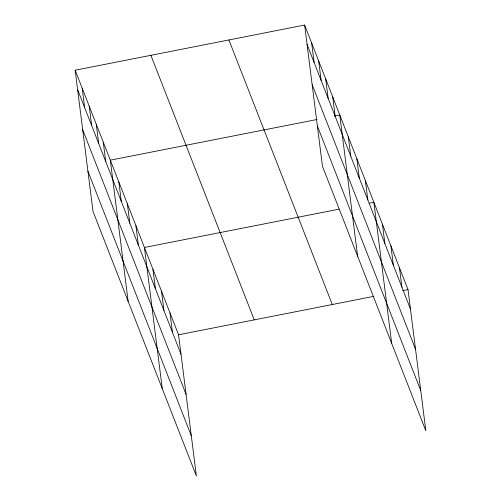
<?xml version="1.0" encoding="UTF-8"?>
<svg xmlns="http://www.w3.org/2000/svg" width="501" height="501" viewBox="0 0 501 501"><rect width="100%" height="100%" fill="white"/><g stroke="black" fill="none" stroke-linecap="round" stroke-linejoin="round"><path stroke-width="0.75" d="M75.163 70.215L178.544 334.787L196.373 475.95L92.998 211.378L75.163 70.215L304.627 25.05L408.002 289.622L425.837 430.785L322.456 166.213L304.627 25.05M317.058 119.476L110.314 160.17L128.15 301.333M334.474 116.05L339.772 115.005L357.608 256.168M339.058 209.167L144.426 247.475L162.261 388.638M369.343 203.206L373.884 202.316L391.719 343.479M178.544 334.787L373.928 296.329M402.704 290.668L408.002 289.622M307.075 44.439L410.451 309.011M312.148 84.625L415.529 349.197M317.383 126.027L420.759 390.598M228.901 39.955L332.282 304.527M150.889 55.31L254.264 319.882M77.617 89.604L180.993 354.176M82.69 129.79L186.071 394.362M87.919 171.192L191.301 435.764M399.472 267.797L401.921 287.186M390.943 245.966L393.391 265.355M382.413 224.141L384.862 243.53M365.361 180.485L367.809 199.874M356.831 158.66L359.28 178.049M348.301 136.829L350.75 156.224M332.745 97.012L335.194 116.401M325.713 79.02L328.161 98.415M318.686 61.034L321.135 80.423M311.653 43.042L314.102 62.431M170.014 312.956L172.463 332.351M161.485 291.131L163.933 310.52M152.955 269.306L155.404 288.695M135.903 225.65L138.351 245.039M127.373 203.826L129.822 223.214M118.843 181.995L121.292 201.383M103.281 142.178L105.736 161.566M96.255 124.185L98.703 143.574M89.222 106.193L91.677 125.588M82.195 88.207L84.644 107.596"/></g></svg>
